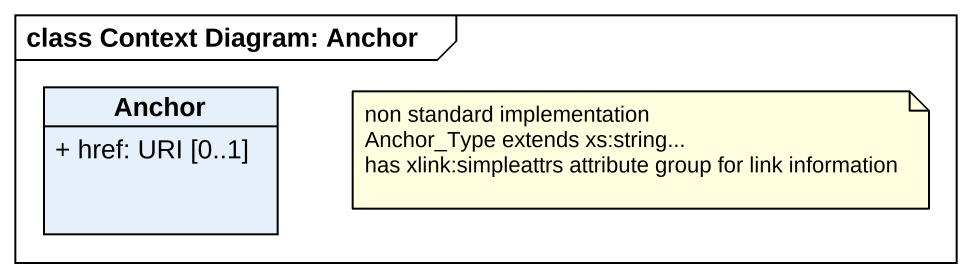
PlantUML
@startuml
mainframe class Context Diagram: Anchor
hide circle
hide empty members
skinparam classAttributeIconSize 0
class Anchor {
  + href: URI [0..1]
}
note as N1
  non standard implementation
  Anchor_Type extends xs:string...
  has xlink:simpleattrs attribute group for link information
end note
@enduml
